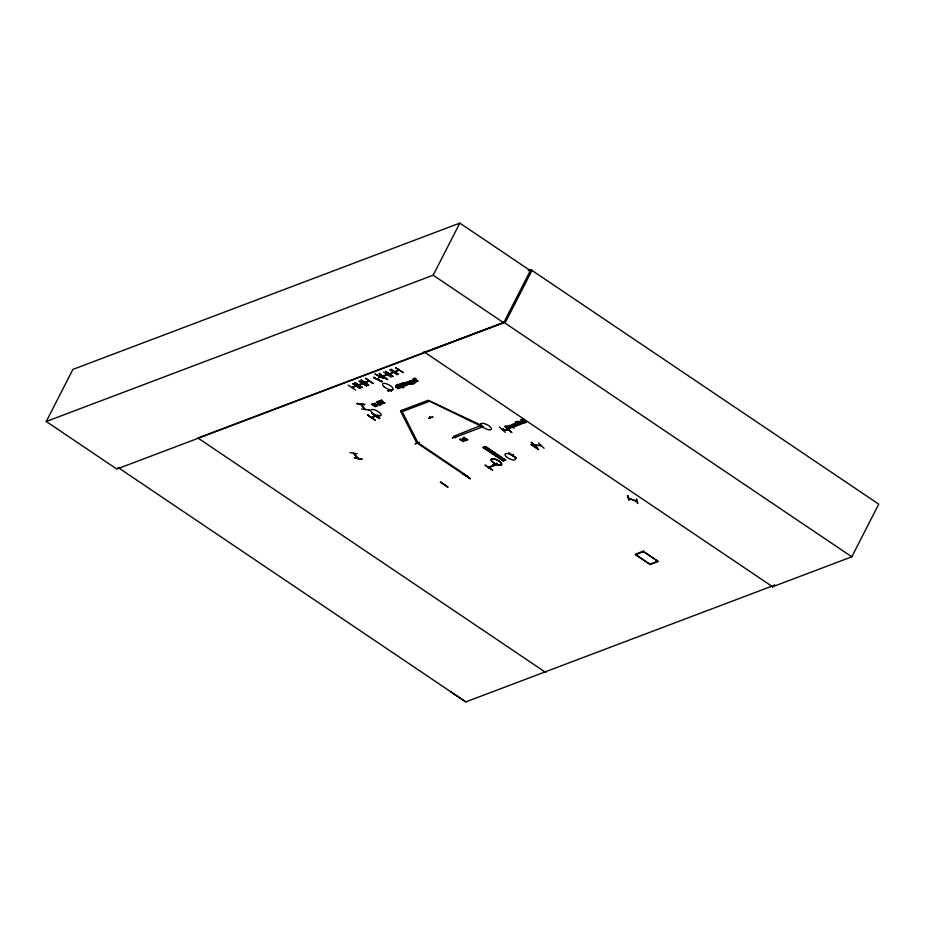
<?xml version="1.0" encoding="UTF-8"?>
<svg xmlns="http://www.w3.org/2000/svg" width="925" height="925" viewBox="0 0 925 925"><rect width="100%" height="100%" fill="white"/><g stroke="black" fill="none" stroke-linecap="round" stroke-linejoin="round"><path stroke-width="1.39" d="M378.221 379.608L379.088 376.232L378.001 379.158M637.695 503.431L636.469 499.153M419.43 442.381L415.117 443.896L419.291 442.37M428.495 418.181L432.993 416.909L428.818 418.435M492.62 464.986L497.083 463.668L496.91 463.043M492.909 465.229L496.783 463.46M355.986 385.297L356.726 385.413M356.368 386.118L355.593 386.049L356.021 385.239M358.484 384.962L362.392 383.447M362.357 383.806L358.773 385.228L359.166 384.303M364.843 382.592L368.913 381.019M369.202 381.25L365.144 382.407M395.056 371.549L399.137 370.058M399.218 369.861L395.426 371.457M379.227 415.267L371.422 417.522L375.562 416.042M444.555 484.7L444.486 484.295M466.582 475.97L466.952 475.878M513.676 454.742L512.797 455.609L513.34 454.522M538.593 442.971L544.097 448.301M511.779 432.438L504.576 426.425L506.391 426.309M361.837 459.054L354.61 457.979M362.01 459.309L354.518 457.956L361.744 459.043M361.64 408.942L368.983 410.145M369.133 409.763L369.133 410.411M413.602 378.949L414.365 378.487A1.584 0.578 27.1 0 1 415.105 378.637C421.592 384.557 415.915 379.447 413.406 378.626L413.255 379.932L415.753 381.609M522.613 420.32L521.977 419.892L522.741 419.418A1.584 0.578 27.1 0 1 523.492 419.58C524.591 421.361 526.799 421.927 526.29 422.274C524.348 421.615 522.787 419.719 522.891 419.441M463.691 437.872C466.998 440.554 462.592 436.403 464.812 438.566M372.093 413.533L379.712 418.562L372.104 413.498M372.266 413.521L379.712 418.539M470.073 478.768L462.708 473.6L470.351 478.607M470.201 478.664L462.928 473.6M485.082 465.159L492.69 470.212L485.255 465.125M531.089 444.567L538.697 449.619L531.262 444.52M360.033 388.396L352.471 383.482L360.183 388.431M365.595 378.498L373.087 383.517M366.658 385.968L358.946 381.031L366.647 385.979M383.574 372.081L391.055 377.123M389.76 369.746L397.23 374.787M403.08 372.578L395.53 367.618L403.254 372.532M373.792 377.631L382.233 381.805L373.769 377.678L374.058 377.053M383.551 378.152L375.087 374.012L383.505 378.279M382.337 381.551L373.839 377.493M411.024 381.331L413.475 382.36L411.243 380.903M381.331 400.375L383.366 401.751L382.927 402.398L385.124 403.115L382.811 402.641L381.505 400.791L380.129 400.826L381.551 399.935M450.614 691.715L465.807 701.89L771.785 586.207L772.548 586.774L851.809 556.804L878.75 504.16L530.857 269.672L503.697 322.756L116.793 469.044L46.25 421.499L72.913 369.399L459.817 223.11L530.36 270.655M356.472 385.147L356.044 386.28M355.928 386.245L356.403 385.494M356.726 385.32L356.333 386.164L352.379 387.309M373.076 383.505L365.583 378.175M365.051 409.486L360.773 404.422L361.12 403.612M361.374 403.658L361.028 404.468L365.352 409.544M361.155 404.537L361.848 404.132M379.574 373.307C383.91 378.429 395.611 384.129 379.192 373.746M364.716 404.537L356.946 403.508L364.311 404.676M356.946 403.508L364.751 404.56M46.25 421.499L433.154 275.211L459.817 223.11M383.655 376.221C381.539 374.926 387.494 376.544 387.043 373.931M387.078 374.001L386.65 374.775L387.182 374.405M375.111 420.216L367.63 415.221L368.069 414.712M398.675 370.22L399.068 369.376M377.493 415.417C376.244 416.366 378.626 417.418 378.429 415.857M377.18 416.227L377.712 415.417M390.905 389.668L390.454 390.535L391.344 390.998L391.09 389.772L390.604 390.489L391.344 390.974M377.839 415.452L377.296 416.134M377.735 416.643L378.348 416.146M392.535 389.691L387.945 390.94L392.755 389.263M397.461 384.673L401.589 387.459L398.247 386.037L400.305 387.945L397.935 386.315L397.681 385.748L398.687 385.783L397.195 384.777L397.692 384.245M396.941 386.095L397.762 385.875C399.346 387.737 401.057 389.76 397.079 386.488L395.819 385.632L397.542 386.315M400.687 384.684L403.924 386.581L400.907 384.245M401.462 386.662C404.722 386.638 396.189 383.563 401.462 386.662L401.901 386.28M402.664 385.147C403.462 383.424 401.658 385.702 402.387 384.28M406.584 382.453C414.678 387.193 402.953 382.013 406.538 382.129M409.74 380.927L410.561 381.158A1.677 0.613 27.1 0 1 410.978 380.73C415.788 383.378 416.574 385.482 410.214 381.077L410.434 380.649M409.151 383.84L410.214 383.655L407.243 382.198L410.11 383.066L410.735 383.967L409.671 384.21L409.37 383.401L410.272 383.436M411.243 381.505L410.839 380.626M409.671 384.21L410.318 383.794M410.989 383.054C414.261 383.042 405.728 379.955 410.989 383.054L411.22 382.626M413.151 381.042L415.834 382.094L414.828 382.453L412.18 380.383L413.371 380.603M413.174 379.065L414.851 379.412C413.51 380.013 418.597 382.279 415.741 381.609M414.03 379.643L414.435 378.788M413.544 381.308L415.256 381.863L413.544 381.308L414.053 380.811M416.447 442.543L466.986 476.676L467.784 476.363L417.938 442.774L402.155 411.66L402.491 411.001M532.037 270.32L505.605 321.981L424.714 352.263M460.604 439.56C462.315 438.97 457.991 438.982 460.326 439.664L463.24 441.734L461.193 439.768M503.188 429.859L503.362 428.842L502.784 429.882M503.084 429.651L503.316 428.865M504.842 426.321L506.958 426.876L506.044 426.76M506.518 426.668C513.491 435.282 497.361 418.273 511.664 432.495M506.333 426.737L506.738 426.147M516.231 422.91C524.348 427.685 512.6 422.447 516.185 422.575M516.439 422.829L517.526 422.505L516.855 423.107L517.121 422.228L515.19 422.101L517.063 422.494M516.855 423.107L517.572 422.054L520.127 424.552L517.295 422.945M520.833 423.789L517.988 421.349L519.931 421.592C518.59 422.205 523.677 424.459 520.821 423.789M521.862 421.291C528.637 426.09 518.405 419.545 521.48 419.349M521.977 419.892L522.856 419.869M627.832 495.985L629.104 500.367L627.416 495.892L628.04 495.638M637.117 500.379C635.972 499.153 635.729 502.483 636.585 500.356M636.527 500.147L635.995 500.876M643.372 551.335L658.334 561.417L650.078 564.528L635.128 554.457L643.603 550.895M510.114 426.703L509.108 425.546L510.08 425.234L514.138 427.974L508.288 425.951M375.053 374.128L383.528 378.244M519.862 421.557C524.718 421.522 522.764 425.465 519.746 421.661M355.651 390.096L348.17 385.066M354.599 382.661L362.322 387.529L354.818 382.592M361.051 380.187L368.717 385.147L361.259 380.071M368.497 385.274L361.236 380.106M385.563 371.33L393.067 376.325M392.813 376.498L385.563 371.387M391.217 369.202L398.698 374.243M367.815 415.117L375.296 420.193M440.312 482.145L447.989 487.117M508.715 453.065L516.393 458.048L508.935 452.996M499.303 427.026L505.316 432.31M483.127 447.457L503.778 460.951L483.706 447.099L504.056 460.835L483.81 447.191M485.382 446.486L505.64 460.13M505.235 460.28L484.769 446.844L505.455 460.338M536.962 447.642L531.366 442.439M352.009 387.413L356.079 385.91M389.217 373.804L393.252 372.278M771.785 586.207L772.606 586.751L774.63 584.704M466.443 476.363L466.212 476.155M488.608 467.68L488.4 468.027M349.997 452.649L357.177 453.747M506.484 427.165L509.756 428.472L506.796 426.483M362.265 387.598L354.645 382.615M440.543 482.006L447.804 487.14M505.686 460.268L485.428 446.474M452.452 437.837L456.245 436.137M456.592 436.346L452.383 437.86L456.21 436.184M502.379 429.605L508.681 429.767M508.866 429.998L502.587 429.824M460.847 439.491C463.402 439.155 467.657 442.693 460.789 439.491M397.993 385.262L398.155 385.875M534.384 444.983L540.963 445.526M541.171 445.781L534.569 445.203M528.221 270.678L530.857 269.672M397.345 385.598L396.316 385.089M402.155 411.66L429.651 401.265L482.63 426.922L455.135 437.317L453.678 436.334L481.358 425.292L428.194 400.282L400.698 410.677L402.155 411.66L400.56 411.174L416.366 442.277L417.961 442.763L417.14 443.156M505.697 426.887L506.461 427.165M488.897 467.692L489.383 467.587M496.262 464.905L496.748 464.732M429.928 416.944L430.553 417.395M353.466 453.319L357.952 458.465M508.773 429.975L508.241 429.94M386.939 374.579L382.985 376.163M393.171 372.636L389.425 373.989M628.48 498.136L636.943 501.385M454.614 437.201L455.366 437.71M353.72 453.354L358.287 458.499L357.559 458.014M378.105 401.242L378.707 401.415M378.267 403.034L379.666 403.658M508.38 426.032C505.247 426.622 513.629 429.778 510.022 426.818M463.286 438.172L467.911 439.918L463.968 437.248L463.147 437.629L464.778 438.82M400.213 384.534L401.034 384.765M392.454 389.575L387.98 390.905M516.127 421.511L517.387 422.124M636.782 501.338L628.699 498.413M402.722 383.736L403.682 384.095M636.319 499.165L637.545 503.443M372.763 403.762L374.07 404.364M523.966 419.245L523.712 419.141A1.584 0.578 27.1 0 0 523.192 419.002M430.368 417.464L429.663 416.955M416.493 442.555L417.279 443.087M464.732 440.196L464.049 439.837M415.834 378.441L415.337 378.209A1.584 0.578 27.1 0 0 414.816 378.071M412.55 380.684L413.845 381.539M494.32 464.13L493.672 463.691L494.644 464.177M377.446 416.215L378.001 416.632M383.32 402.398L382.719 401.982M851.809 556.804L503.917 322.316L197.938 438.011L545.831 672.498M433.154 275.211L503.697 322.756M423.893 351.72L772.606 586.751M521.261 419.788C532.418 427.153 518.116 418.031 523.168 422.17M522.405 421.326L524.325 422.621M413.024 380.661L415.047 382.025M483.093 447.457L503.373 461.101M117.914 467.403L465.807 701.89M380.256 401.762L380.938 402.248M380.036 402.202C387.159 406.445 378.545 399.773 379.493 401.866M402.733 384.892L402.005 384.291M409.995 382.395L410.596 382.846M455.308 437.641L454.464 437.271M482.653 426.402A5.839 2.127 27.1 0 1 481.786 425.558M481.231 424.748A5.839 2.127 27.1 0 1 481.023 424.055M482.561 426.529A5.897 2.151 27.1 0 1 481.682 425.673M481.127 424.864A5.897 2.151 27.1 0 1 480.919 424.17M375.654 406.445C375.943 407.948 366.046 400.421 375.654 406.445M511.664 424.61L514.358 426.737L512.277 424.829L515.294 426.379L513.202 424.483L516.497 425.928L513.525 423.928L511.664 424.61M401.635 384.326C405.821 388.061 406.468 384.615 401.693 384.233M395.623 387.055C395.033 385.251 397.553 388.627 398.293 388.176C398.964 389.968 396.351 386.974 395.623 387.055M512.207 426.968L509.687 425.812L512.207 426.968M403.658 387.17C401.369 388.419 403.658 385.043 399.785 384.962A1.677 0.613 27.1 0 0 399.427 385.297C398.062 385.355 404.792 389.309 403.682 387.17M413.197 383.574C410.908 384.823 413.197 381.435 409.312 381.366A1.677 0.613 27.1 0 0 408.966 381.69C407.59 381.748 414.331 385.702 413.209 383.563M378.926 401.23C382.661 406.283 385.008 402.028 378.926 401.23M465.437 440.404L462.974 439.051L465.437 440.404M510.542 427.743L508.068 426.379L510.542 427.743M517.272 425.188L514.809 423.835L517.272 425.188M522.868 423.072L520.405 421.719L522.868 423.072M465.957 440.635C461.297 440.994 462.812 436.357 465.957 440.635M517.78 425.419C513.121 425.778 514.635 421.141 517.78 425.419M377.481 401.762L380.083 403.15L377.481 401.762M377.654 403.554L380.244 404.942L377.654 403.554M407.775 382.36L409.151 382.696L407.775 382.36M377.943 401.947L379.655 402.965L377.943 401.947M378.105 403.739L379.817 404.757L378.105 403.739M531.401 442.393L536.986 447.712L531.424 442.381M495.65 464.362L488.874 467.009L489.533 467.449L496.309 464.801L495.65 464.362M399.97 383.887L400.49 384.233L399.97 383.887M402.271 383.042L406.214 385.713L404.283 384.407L405.289 384.025C411.845 388.211 399.716 379.921 404.815 383.713L403.82 384.095L402.271 383.042M372.948 403.543L376.903 406.202L374.972 404.896L375.966 404.526C382.534 408.7 370.393 400.409 375.504 404.202L374.498 404.583L372.948 403.543M376.417 402.236L381.505 404.468L376.417 402.236M643.557 551.705L635.776 554.642L649.893 564.169L657.687 561.221L643.557 551.705M482.468 426.714A5.885 2.151 27.1 0 0 491.325 429.373A5.885 2.151 27.1 0 0 484.677 423.673A5.885 2.151 27.1 0 0 482.468 426.714M384.06 386.743A5.874 2.139 27.1 0 0 392.905 389.39A5.874 2.139 27.1 0 0 386.268 383.713A5.874 2.139 27.1 0 0 384.06 386.743M372.266 412.851A5.874 2.139 27.1 0 0 381.112 415.51A5.874 2.139 27.1 0 0 374.475 409.821A5.874 2.139 27.1 0 0 372.266 412.851M492.69 462.095A5.885 2.151 27.1 0 0 501.547 464.755A5.885 2.151 27.1 0 0 494.898 459.054A5.885 2.151 27.1 0 0 492.69 462.095A5.885 2.151 27.1 0 0 501.535 464.789A5.885 2.151 27.1 0 0 494.887 459.089A5.885 2.151 27.1 0 0 492.678 462.13M506.53 456.881A5.885 2.151 27.1 0 0 515.398 459.54A5.885 2.151 27.1 0 0 508.75 453.851A5.885 2.151 27.1 0 0 506.53 456.881"/></g></svg>
